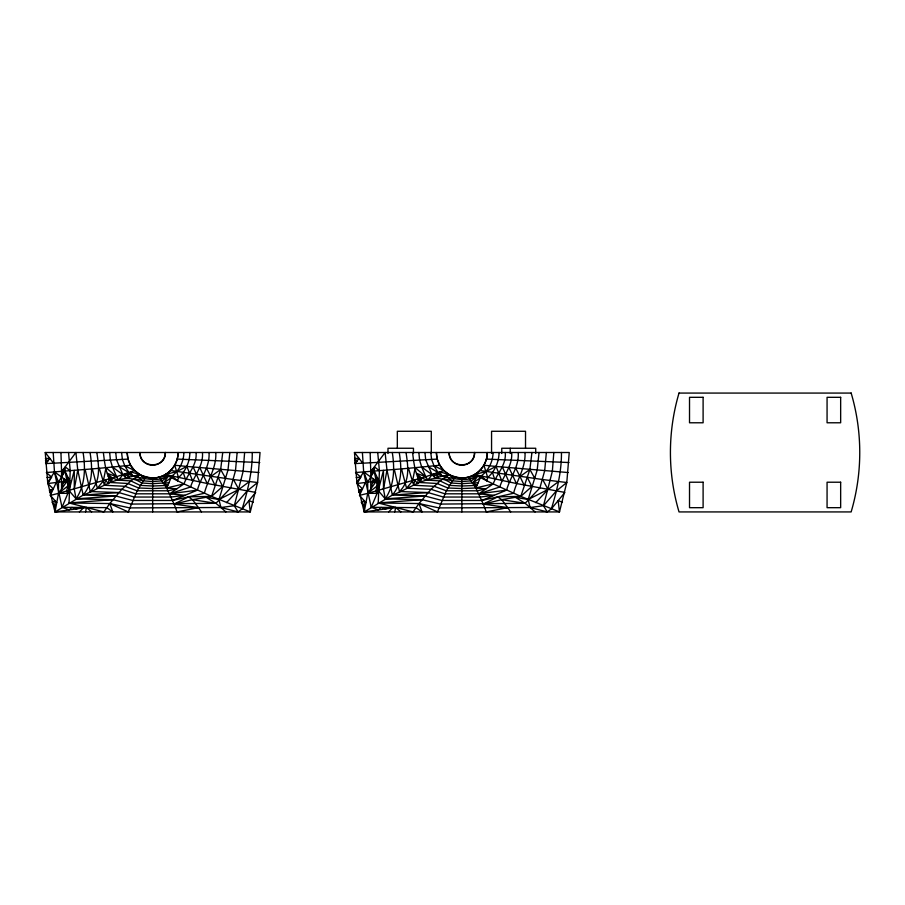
<?xml version="1.0" encoding="UTF-8"?>
<svg xmlns="http://www.w3.org/2000/svg" width="905" height="905" viewBox="0 0 905 905"><rect width="100%" height="100%" fill="white"/><g stroke="black" fill="none" stroke-linecap="round" stroke-linejoin="round"><path stroke-width="1.36" d="M55.013 506.302L52.049 502.23L55.013 500.669L55.013 511.925L250.278 511.925L257.597 482.512L260.04 452.5L45.25 452.5L47.705 482.512L55.013 511.925L83.181 495.069L77.773 470.125L75.907 452.5L63.791 468.7L63.26 474.084L61.551 471.403L60.952 452.5M364.217 506.302L361.242 502.23L364.217 500.669L364.217 511.925L559.482 511.925L566.79 482.512L569.245 452.5L354.455 452.5L356.909 482.512L364.217 511.925L392.385 495.069L386.978 470.125L385.111 452.5L372.996 468.7L372.453 474.084L370.756 471.403L370.156 452.5M252.257 452.5C252.427 471.743 247.778 490.555 242.201 508.836L238.083 511.925L220.899 507.501L129.709 507.909L109.799 503.553L69.04 502.965L70.205 470.736L68.531 452.5M561.462 452.5C561.632 471.743 556.971 490.555 551.394 508.836L547.276 511.925L530.104 507.501L438.914 507.909L418.992 503.553L378.245 502.965L379.41 470.736L377.724 452.5M244.622 452.5L243.14 471.335L234.282 505.737L238.083 511.925M553.826 452.5L552.344 471.335L543.475 505.737L547.276 511.925M237.155 452.5L235.481 470.724L230.685 487.987L215.899 503.304L131.191 504.085L112.797 499.673L76.099 498.881L69.04 490.601L64.968 471.143L63.791 468.7L61.551 471.403L61.551 489.017L64.357 479.028L64.515 482.331L63.271 482.942L64.413 481.392L64.21 479.605M546.36 452.5L544.686 470.724L539.889 487.987L525.104 503.304L440.396 504.085L422.002 499.673L385.304 498.881L378.245 490.601L374.161 471.143L372.996 468.7L370.756 471.403L370.756 489.017L373.561 479.028L373.708 482.331L372.464 482.942L373.618 481.392L373.403 479.605M229.859 452.5L227.981 470.114L218.965 499.503L220.899 507.501L225.877 511.925M539.052 452.5L537.185 470.114L528.169 499.503L530.104 507.501L535.081 511.925M222.732 452.5L220.662 469.503L211.578 496.381L192.505 499.673L174.111 504.085L166.656 487.976L159.235 477.105C149.155 480.204 140.151 473.881 130.58 471.958L132.865 476.132C144.495 478.462 157.029 482.32 168.375 476.109L163.681 482.987L152.651 483.689L141.621 482.987C123.125 470.114 101.032 488.689 83.181 495.069C93.396 482.965 92.321 467.037 90.059 452.5M531.936 452.5L529.866 469.503L520.782 496.381L501.709 499.673L483.304 504.085L475.86 487.976L468.439 477.105C458.36 480.204 449.355 473.881 439.785 471.958L442.07 476.132C453.699 478.462 466.233 482.32 477.569 476.109L472.885 482.987L461.855 483.689L450.826 482.987C432.33 470.114 410.237 488.689 392.385 495.069C402.601 482.965 401.526 467.037 399.252 452.5M215.786 452.5C216.736 467.285 207.89 479.56 204.372 493.259L172.617 500.465L132.673 500.465L115.806 496.008L83.181 495.069L118.827 492.558L134.166 497.037L171.136 497.037L184.993 495.295L169.642 493.813L135.66 493.813L121.847 489.311L97.378 488.259L92.31 468.892L46.336 472.546L51.596 477.116L47.897 483.542L53.293 488.938L49.289 490.759M524.99 452.5C525.929 467.285 517.094 479.56 513.576 493.259L481.822 500.465L441.878 500.465L425.011 496.008L392.385 495.069L428.02 492.558L443.371 497.037L480.34 497.037L494.198 495.295L478.847 493.813L444.853 493.813L431.04 489.311L406.583 488.259L401.515 468.892L355.541 472.546L360.79 477.116L357.102 483.542L362.498 488.938L358.493 490.759M112.797 499.673L69.04 502.965L103.826 511.925L109.799 503.553L128.239 511.925L137.153 490.793L144.585 478.847L139.913 474.559L130.908 480.917L121.847 489.311L109.799 503.553L112.797 511.925L106.801 507.637L86.507 507.479L55.013 511.925L58.508 493.338L58.508 482.173L64.968 471.143L65.284 466.935L70.205 470.736M422.002 499.673L378.245 502.965L413.031 511.925L418.992 503.553L437.443 511.925L446.346 490.793L453.79 478.847L449.118 474.559L440.102 480.917L431.04 489.311L418.992 503.553L422.002 511.925L416.006 507.637L395.711 507.479L364.217 511.925L367.713 493.338L367.713 482.173L374.161 471.143L374.489 466.935L379.41 470.736M209.021 452.5C210.118 466.46 200.82 477.444 197.369 490.137L172.617 500.465M518.226 452.5C519.312 466.46 510.024 477.444 506.574 490.137L481.822 500.465M108.917 479.152L108.555 483.723L105.5 480.216L104.494 485.272L124.867 486.29L137.153 490.793L168.149 490.793L176.803 488.847L166.656 487.976L152.651 488.553L138.635 487.976L127.888 483.496L111.609 482.557C105.704 474.096 104.629 462.625 103.351 452.5M418.121 479.152L417.759 483.723L414.705 480.216L413.698 485.272L434.072 486.29L446.346 490.793L477.354 490.793L485.996 488.847L475.86 487.976L461.855 488.553L447.839 487.976L437.092 483.496L420.802 482.557C414.909 474.096 413.834 462.625 412.556 452.5M202.449 452.5C203.636 465.645 194.145 475.408 190.559 487.003L169.642 493.813L183.953 483.881C187.935 473.53 197.256 464.808 196.068 452.5M511.653 452.5C512.841 465.645 503.35 475.408 499.764 487.003L478.847 493.813L493.157 483.881C497.139 473.53 506.449 464.808 505.273 452.5M189.88 452.5C189.733 461.991 185.661 471.245 178.511 477.535L177.55 480.77L183.953 483.881L211.578 496.381L250.278 511.925L248.943 500.623L253.253 502.23M499.085 452.5C498.927 461.991 494.865 471.245 487.716 477.535L486.754 480.77L493.157 483.881L520.782 496.381L559.482 511.925L558.147 500.623L562.457 502.23M183.896 452.5C183.749 461.708 179.292 470.589 171.848 476.041L166.656 487.976L183.953 483.881M493.101 452.5C492.942 461.708 488.496 470.589 481.053 476.041L475.86 487.976L493.157 483.881M133.917 478.575L143.103 480.804L152.651 481.573L162.199 480.804L168.375 476.109L159.235 477.105C170.095 474.13 178.059 463.756 178.115 452.5A25.464 25.464 0 0 1 152.651 477.964L152.651 511.925M443.122 478.575L452.308 480.804L461.855 481.573L471.403 480.804L477.569 476.109L468.439 477.105C479.299 474.13 487.252 463.756 487.32 452.5A25.464 25.464 0 0 1 461.855 477.964L461.855 511.925M111.609 482.557L112.231 478.1L107.457 473.417L116.587 476.709L134.641 470.51L139.913 474.559L125.795 477.987L122.854 474.639L112.503 467.059L110.399 460.204L109.663 452.5M420.802 482.557L421.436 478.1L416.662 473.417L425.791 476.709L443.835 470.51L449.118 474.559L435 477.987L432.058 474.639L421.696 467.059L419.603 460.204L418.857 452.5M110.591 478.632L110.263 480.849L112.231 478.1L118.702 480.125L130.908 480.917L140.128 485.374L152.651 486.019L167.832 485.397L163.681 482.987L171.362 477.659L177.55 480.77M419.796 478.632L419.468 480.849L421.436 478.1L427.907 480.125L440.102 480.917L449.333 485.374L461.855 486.019L477.037 485.397L472.885 482.987L480.566 477.659L486.754 480.77M62.671 470.057L62.4 472.749L63.271 471.279M115.806 496.008L76.099 498.881L74.278 489.198L77.773 470.125M371.876 470.057L371.604 472.749L372.464 471.279M425.011 496.008L385.304 498.881L383.471 489.198L386.978 470.125M83.09 452.5C85.602 468.315 85.228 484.956 76.099 498.881M392.284 452.5C394.806 468.315 394.433 484.956 385.304 498.881M96.812 452.5C98.86 465.826 101.122 481.041 90.274 491.528L118.827 492.558M406.017 452.5C408.065 465.826 410.327 481.041 399.478 491.528L428.02 492.558M85.522 511.925L86.507 507.479L62.015 507.32L54.481 471.946L53.191 452.5M394.727 511.925L395.711 507.479L371.208 507.32L363.674 471.946L362.396 452.5M49.605 492.422L51.291 489.843L50.352 495.397L58.508 493.338L67.886 493.338L66.484 491.279L69.617 480.668L64.968 471.143M358.81 492.422L360.495 489.843L359.545 495.397L367.713 493.338L377.091 493.338L375.688 491.279L378.822 480.668L374.161 471.143M115.738 452.5L116.519 459.831L122.854 474.639L118.702 480.125L116.587 476.709L58.508 493.338L67.174 481.019L68.361 478.078L66.517 478.078M424.943 452.5L425.723 459.831L432.058 474.639L427.907 480.125L425.791 476.709L367.713 493.338L376.378 481.019L377.555 478.078L375.722 478.078M47.705 482.512L54.481 471.946L67.174 481.019L56.246 482.467L50.352 495.397L56.766 502.637M356.909 482.512L363.674 471.946L376.378 481.019L365.45 482.467L359.545 495.397L365.959 502.637M97.378 488.259L103.374 480.872L105.998 467.67L130.591 465.238L134.641 470.51L124.8 465.837L122.401 459.457L121.575 452.5M406.583 488.259L412.567 480.872L415.203 467.67L439.796 465.238L443.835 470.51L434.004 465.837L431.606 459.457L430.78 452.5M242.201 508.836L255.685 492.422L207.2 483.508L165.377 474.559L176.848 471.505L186.849 466.448L258.954 472.546M551.394 508.836L564.89 492.422L516.404 483.508L474.582 474.559L486.053 471.505L496.053 466.448L568.159 472.546M144.585 478.847L146.056 477.105M453.79 478.847L455.26 477.105M64.628 481.358L65.771 480.023M373.833 481.358L374.975 480.023M226.533 502.626L238.852 489.469L249.384 481.528L257.597 482.512L247.189 490.951L234.282 505.737L220.899 507.501L215.899 503.304L206.159 497.32L218.965 499.503L238.852 489.469L233.445 479.537L170.66 470.51M535.737 502.626L548.057 489.469L558.589 481.528L566.79 482.512L556.394 490.951L543.475 505.737L530.104 507.501L525.104 503.304L515.364 497.32L528.169 499.503L548.057 489.469L542.638 479.537L479.865 470.51M79.425 511.925L83.452 507.829L81.167 507.456L76.348 508.848L71.823 507.434L69.233 509.877L62.015 507.32L69.04 490.601L74.278 470.408L74.278 489.198M388.63 511.925L392.657 507.829L390.372 507.456L385.541 508.848L381.028 507.434L378.437 509.877L371.208 507.32L378.245 490.601L383.471 470.408L383.471 489.198M66.846 479.548L68.361 478.078L67.343 482.229L69.617 480.668M376.05 479.548L377.555 478.078L376.548 482.229L378.822 480.668M64.413 481.392L64.515 482.331L65.895 481.189M373.618 481.392L373.708 482.331L375.1 481.189M58.508 493.338L68.113 485.804M367.713 493.338L377.306 485.804M214.847 485.012L210.808 476.528L220.662 469.503L225.718 478.53M524.052 485.012L520.013 476.528L529.866 469.503L534.923 478.53M130.591 465.238L128.046 459.095L53.587 463.202L49.877 458.439L45.408 458.439L47.739 461.007L45.522 462.534L46.675 462.285M439.796 465.238L437.251 459.095L362.792 463.202L359.07 458.439L354.613 458.439L356.943 461.007L354.726 462.534L355.88 462.285M201.464 511.925L198.489 507.637L177.052 511.925L174.111 504.085L188.5 496.856L211.578 496.381L222.675 486.494L218.173 477.535M510.669 511.925L507.694 507.637L486.257 511.925L483.304 504.085L497.705 496.856L520.782 496.381L531.88 486.494L527.377 477.535M64.515 482.331L67.174 481.019M373.708 482.331L376.378 481.019M169.642 493.813L197.369 490.137M478.847 493.813L506.574 490.137M47.897 483.542L56.246 482.467M357.102 483.542L365.45 482.467M92.31 468.892L105.998 467.67L116.587 476.709L112.503 467.059M47.026 477.535L51.596 477.116M401.515 468.892L415.203 467.67L425.791 476.709L421.696 467.059M356.219 477.535L360.79 477.116M53.587 463.202L45.612 463.575L49.877 458.439L45.25 452.5M362.792 463.202L354.805 463.575L359.07 458.439L354.455 452.5M163.681 482.987L169.009 482.818M472.885 482.987L478.213 482.818M679.033 393.075L851.141 393.075M568.974 462.534L486.449 459.095M259.769 462.534L177.244 459.095M558.589 481.528L542.638 479.537M249.384 481.528L233.445 479.537M483.304 504.085L507.694 507.637L501.709 499.673L497.705 496.856M174.111 504.085L198.489 507.637L192.505 499.673L188.5 496.856M501.709 499.673L525.104 503.304M192.505 499.673L215.899 503.304M354.67 460.487L356.943 461.007M45.465 460.487L47.739 461.007M421.436 478.1L417.386 476.279L419.298 478.79L419.468 480.849L418.97 478.892M112.231 478.1L108.193 476.279L110.093 478.79L110.263 480.849L109.765 478.892M474.582 474.559L480.566 477.659M165.377 474.559L171.362 477.659M427.975 466.448L438.077 472.568L442.07 476.132L435.633 473.406L438.529 477.059L433.461 474.152L435 477.987M118.77 466.448L128.872 472.568L132.865 476.132L126.429 473.406L129.336 477.059L124.268 474.152L125.795 477.987M446.12 476.449L452.308 480.804M136.915 476.449L143.103 480.804M481.053 476.041L486.675 480.691M171.848 476.041L177.482 480.691M395.711 507.479L400.825 511.925M86.507 507.479L91.631 511.925M434.004 465.837L438.077 472.568M124.8 465.837L128.872 472.568M515.771 468.281L520.013 476.528M206.566 468.281L210.808 476.528M509.006 467.67L516.404 483.508M199.801 467.67L207.2 483.508M502.433 467.059L508.938 482.014M193.229 467.059L199.745 482.014M363.674 471.946L367.713 482.173M54.481 471.946L58.508 482.173M501.675 480.521L496.053 466.448L483.904 465.238L487.716 477.535M192.471 480.521L186.849 466.448L174.71 465.238L178.511 477.535M492.444 472.512L494.594 479.028M183.24 472.512L185.389 479.028M408.472 468.281L413.698 485.272M99.267 468.281L104.494 485.272M394.354 469.514L399.478 491.528M85.149 469.514L90.274 491.528M437.251 459.095L436.38 452.5A25.464 25.464 0 0 0 461.855 477.964M128.046 459.095L127.175 452.5A25.464 25.464 0 0 0 152.651 477.964M535.715 453.484L535.715 448.258L501.755 448.258L501.755 453.484M525.522 447.907L525.522 431.278L491.562 431.278L491.562 453.45M510.239 448.258L510.239 453.484M431.289 453.45L431.289 431.278L397.329 431.278L397.329 447.907M413.461 453.484L413.461 448.258L387.985 448.258L387.985 453.484M851.141 393.019A209.609 209.609 0 0 1 851.141 511.925L679.033 511.925A209.609 209.609 0 0 1 679.033 393.019M165.377 452.5C166 468.858 139.291 468.858 139.913 452.5A12.738 12.738 0 0 0 152.651 465.238A12.738 12.738 0 0 0 165.377 452.5M474.582 452.5C475.204 468.858 448.495 468.858 449.118 452.5A12.738 12.738 0 0 0 461.855 465.238A12.738 12.738 0 0 0 474.582 452.5M703.106 397.318L689.519 397.318L689.519 422.782L703.106 422.782L703.106 397.318M840.655 397.318L827.068 397.318L827.068 422.782L840.655 422.782L840.655 397.318M703.106 482.218L689.519 482.218L689.519 507.682L703.106 507.682L703.106 482.218M840.655 482.218L827.068 482.218L827.068 507.682L840.655 507.682L840.655 482.218"/></g></svg>
